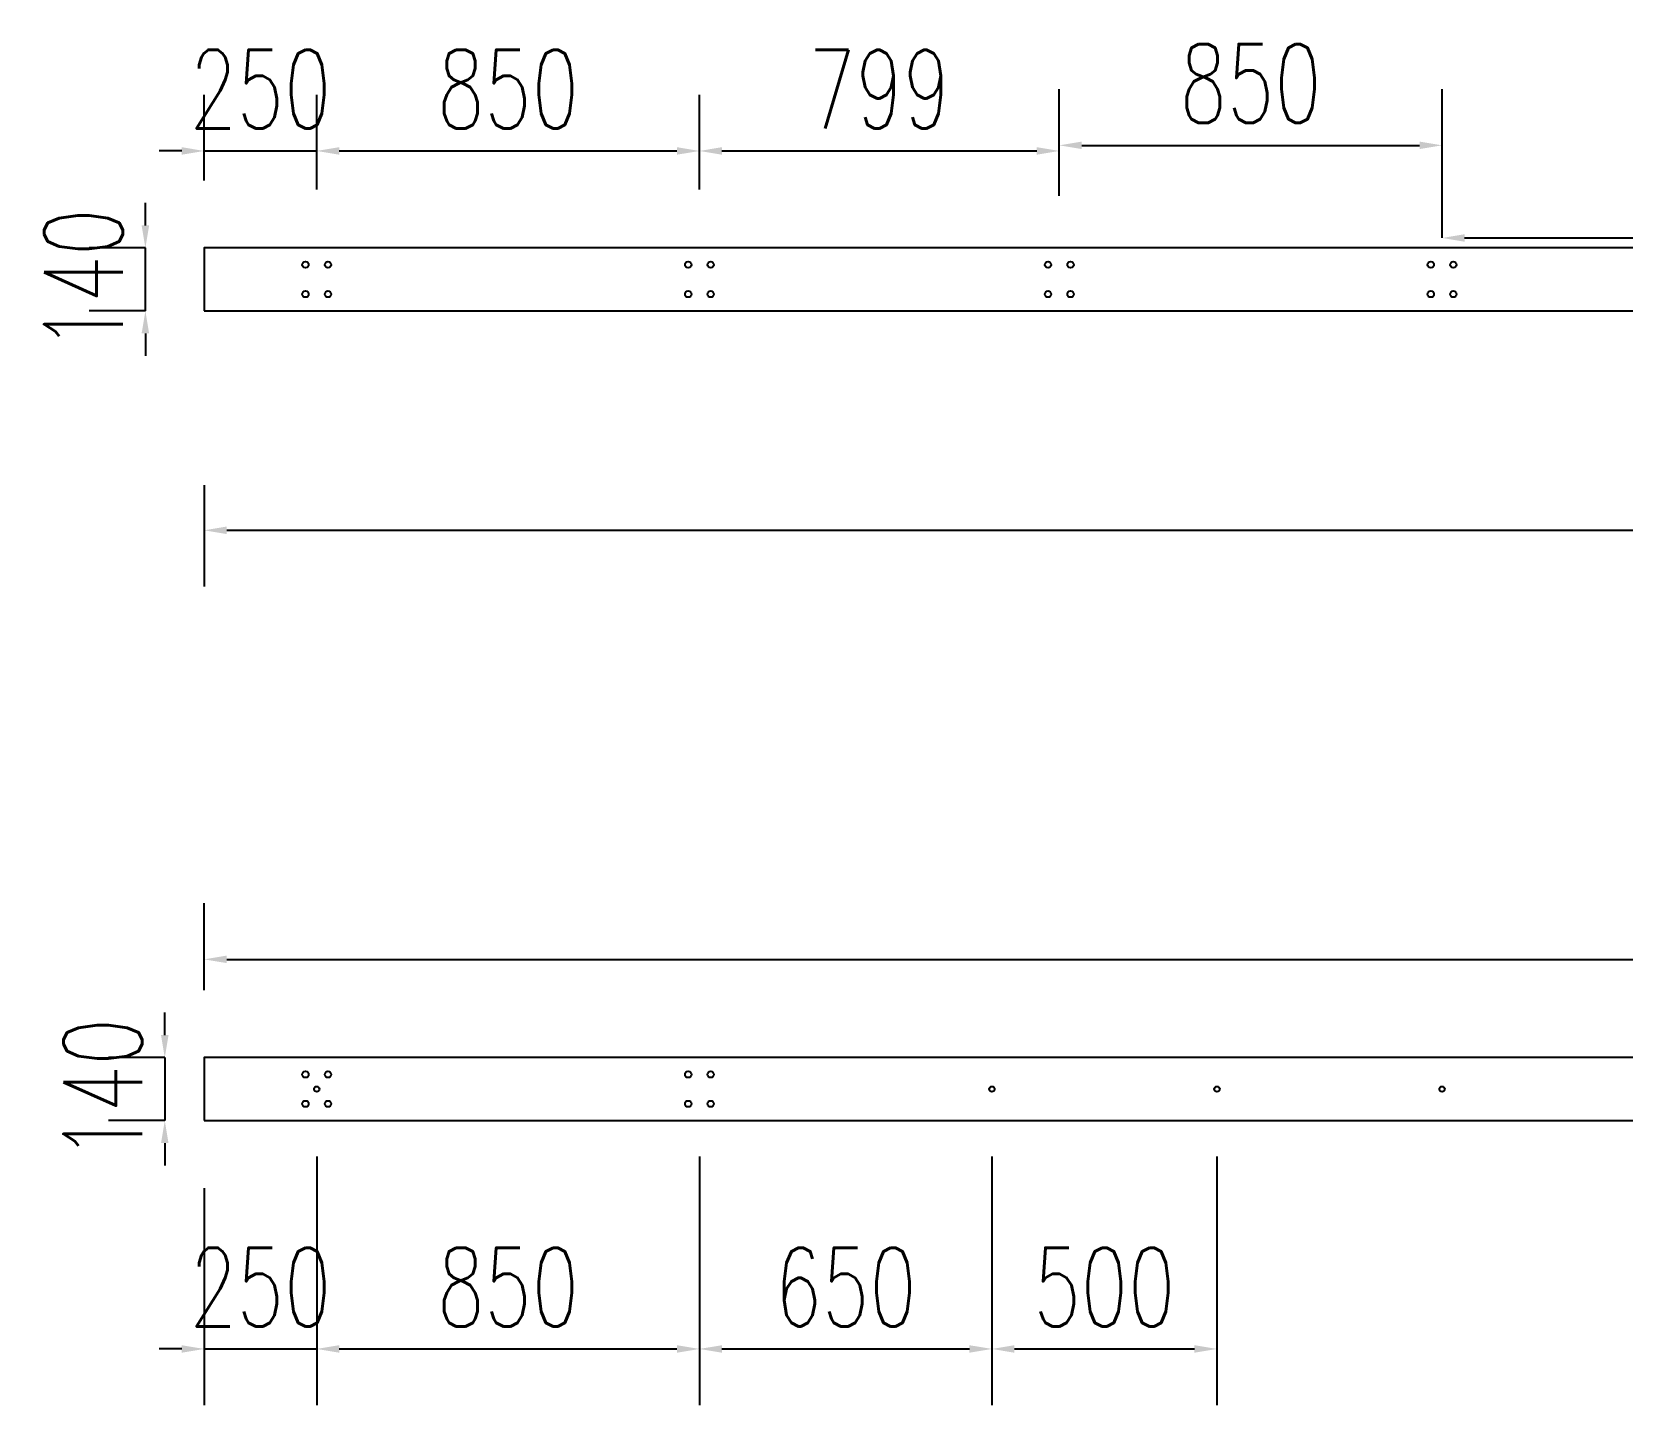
# Model space of a CAD drawing. Header units: millimetres. Extents: x -1546798 to -962116, y 1297493 to 1531173.
# Drawn here: x -1319923 to -1316390, y 1348037 to 1351090 of the extents above; entities that cross this region are included whole.
import ezdxf

# ---------------------------------------------------------------- set-up
doc = ezdxf.new("R2010")
doc.units = ezdxf.units.MM
doc.header["$LTSCALE"] = 10
doc.layers.get('DEFPOINTS').update_dxf_attribs({"linetype": 'CONTINUOUS'})
doc.layers.add('W-STEEL_FRAME钢架', color=3, linetype='CONTINUOUS')
doc.styles.add('STANDARD_T3', font='simplex.shx', dxfattribs={"width": 0.7, "bigfont": 'gbcbig.shx'})
doc.dimstyles.new('W&&50', dxfattribs={"dimtxt": 175, "dimasz": 50, "dimexe": 125, "dimexo": 150, "dimgap": 50, "dimtad": 1, "dimdec": 0, "dimzin": 0, "dimdsep": 46, "dimtxsty": 'STANDARD_T3', "dimcen": 0.09, "dimclrd": 1, "dimclre": 1, "dimclrt": 7, "dimazin": 2, "dimtfac": 1, "dimtdec": 0, "dimtix": 1, "dimtmove": 2, "dimatfit": 3, "dimfxl": 100, "dimtolj": 1, "dimtzin": 0, "dimarcsym": 0})

# ---------------------------------------------------------------- blocks, each defined once
blk = doc.blocks.new('*D143')
at = {"layer": 'DEFPOINTS', "color": 0, "transparency": 16777216}
for p in [(-1319290, 1350825), (-1319540, 1350609.5), (-1319290, 1350589.5)]:
    blk.add_point(p, dxfattribs=at)
at = {"layer": 'W-STEEL_FRAME钢架', "color": 1, "lineweight": -2, "transparency": 16777216}
for p, q in [((-1319540, 1350759.5), (-1319540, 1350950)), ((-1319290, 1350739.5), (-1319290, 1350950)), ((-1319590, 1350825), (-1319640, 1350825)), ((-1319540, 1350825), (-1319290, 1350825)), ((-1319240, 1350825), (-1319190, 1350825))]:
    blk.add_line(p, q, dxfattribs=at)
at = {"layer": 'W-STEEL_FRAME钢架', "color": 1, "transparency": 16777216}
for points in [[(-1319590, 1350833.4), (-1319590, 1350816.7), (-1319540, 1350825)], [(-1319240, 1350833.4), (-1319240, 1350816.7), (-1319290, 1350825)]]:
    blk.add_solid(points, dxfattribs=at)
at = {"layer": 'W-STEEL_FRAME钢架', "color": 7, "transparency": 16777216, "insert": (-1319415, 1350962.5), "char_height": 175, "attachment_point": 5, "style": 'STANDARD_T3'}
blk.add_mtext('\\A1;250', dxfattribs=at)
blk = doc.blocks.new('*D144')
at = {"layer": 'DEFPOINTS', "color": 0, "transparency": 16777216}
for p in [(-1318439.7, 1350825), (-1319290, 1350589.5), (-1318439.7, 1350589.5)]:
    blk.add_point(p, dxfattribs=at)
at = {"layer": 'W-STEEL_FRAME钢架', "color": 1, "lineweight": -2, "transparency": 16777216}
for p, q in [((-1319290, 1350739.5), (-1319290, 1350950)), ((-1318439.7, 1350739.5), (-1318439.7, 1350950)), ((-1319240, 1350825), (-1318489.7, 1350825))]:
    blk.add_line(p, q, dxfattribs=at)
at = {"layer": 'W-STEEL_FRAME钢架', "color": 1, "transparency": 16777216}
for points in [[(-1319240, 1350833.4), (-1319240, 1350816.7), (-1319290, 1350825)], [(-1318489.7, 1350833.4), (-1318489.7, 1350816.7), (-1318439.7, 1350825)]]:
    blk.add_solid(points, dxfattribs=at)
at = {"layer": 'W-STEEL_FRAME钢架', "color": 7, "transparency": 16777216, "insert": (-1318864.8, 1350962.5), "char_height": 175, "attachment_point": 5, "style": 'STANDARD_T3'}
blk.add_mtext('\\A1;850', dxfattribs=at)
blk = doc.blocks.new('*D145')
at = {"layer": 'DEFPOINTS', "color": 0, "transparency": 16777216}
for p in [(-1316790, 1350837.5), (-1317640.3, 1350589.5), (-1316790, 1350589.5)]:
    blk.add_point(p, dxfattribs=at)
at = {"layer": 'W-STEEL_FRAME钢架', "color": 1, "lineweight": -2, "transparency": 16777216}
for p, q in [((-1317640.3, 1350739.5), (-1317640.3, 1350962.5)), ((-1316790, 1350739.5), (-1316790, 1350962.5)), ((-1317590.3, 1350837.5), (-1316840, 1350837.5))]:
    blk.add_line(p, q, dxfattribs=at)
at = {"layer": 'W-STEEL_FRAME钢架', "color": 1, "transparency": 16777216}
for points in [[(-1317590.3, 1350845.9), (-1317590.3, 1350829.2), (-1317640.3, 1350837.5)], [(-1316840, 1350845.9), (-1316840, 1350829.2), (-1316790, 1350837.5)]]:
    blk.add_solid(points, dxfattribs=at)
at = {"layer": 'W-STEEL_FRAME钢架', "color": 7, "transparency": 16777216, "insert": (-1317215.2, 1350975), "char_height": 175, "attachment_point": 5, "style": 'STANDARD_T3'}
blk.add_mtext('\\A1;850', dxfattribs=at)
blk = doc.blocks.new('*D146')
at = {"layer": 'DEFPOINTS', "color": 0, "transparency": 16777216}
for p in [(-1311540, 1350631.6), (-1311540, 1350609.5), (-1316790, 1350589.5)]:
    blk.add_point(p, dxfattribs=at)
at = {"layer": 'W-STEEL_FRAME钢架', "color": 1, "lineweight": -2, "transparency": 16777216}
for p, q in [((-1316790, 1350631.6), (-1316790, 1350756.6)), ((-1311540, 1350631.6), (-1311540, 1350756.6)), ((-1316740, 1350631.6), (-1311590, 1350631.6))]:
    blk.add_line(p, q, dxfattribs=at)
at = {"layer": 'W-STEEL_FRAME钢架', "color": 1, "transparency": 16777216}
for points in [[(-1316740, 1350639.9), (-1316740, 1350623.3), (-1316790, 1350631.6)], [(-1311590, 1350639.9), (-1311590, 1350623.3), (-1311540, 1350631.6)]]:
    blk.add_solid(points, dxfattribs=at)
at = {"layer": 'W-STEEL_FRAME钢架', "color": 7, "transparency": 16777216, "insert": (-1314165, 1350769.1), "char_height": 175, "attachment_point": 5, "style": 'STANDARD_T3'}
blk.add_mtext('\\A1;5250', dxfattribs=at)
blk = doc.blocks.new('*D147')
at = {"layer": 'DEFPOINTS', "color": 0, "transparency": 16777216}
for p in [(-1319540, 1350469.5), (-1311540, 1350469.5), (-1311540, 1349981.9)]:
    blk.add_point(p, dxfattribs=at)
at = {"layer": 'W-STEEL_FRAME钢架', "color": 1, "lineweight": -2, "transparency": 16777216}
for p, q in [((-1319540, 1350081.9), (-1319540, 1349856.9)), ((-1311540, 1350081.9), (-1311540, 1349856.9)), ((-1319490, 1349981.9), (-1311590, 1349981.9))]:
    blk.add_line(p, q, dxfattribs=at)
at = {"layer": 'W-STEEL_FRAME钢架', "color": 1, "transparency": 16777216}
for points in [[(-1319490, 1349990.2), (-1319490, 1349973.5), (-1319540, 1349981.9)], [(-1311590, 1349990.2), (-1311590, 1349973.5), (-1311540, 1349981.9)]]:
    blk.add_solid(points, dxfattribs=at)
at = {"layer": 'W-STEEL_FRAME钢架', "color": 7, "transparency": 16777216, "insert": (-1315540, 1350119.4), "char_height": 175, "attachment_point": 5, "style": 'STANDARD_T3'}
blk.add_mtext('\\A1;8000', dxfattribs=at)
blk = doc.blocks.new('*D169')
at = {"layer": 'DEFPOINTS', "color": 0, "transparency": 16777216}
for p in [(-1319670.6, 1350609.5), (-1319540, 1350609.5), (-1319540, 1350469.5)]:
    blk.add_point(p, dxfattribs=at)
at = {"layer": 'W-STEEL_FRAME钢架', "color": 1, "lineweight": -2, "transparency": 16777216}
for p, q in [((-1319670.6, 1350659.5), (-1319670.6, 1350709.5)), ((-1319670.6, 1350609.5), (-1319795.6, 1350609.5)), ((-1319670.6, 1350469.5), (-1319670.6, 1350609.5)), ((-1319670.6, 1350469.5), (-1319795.6, 1350469.5)), ((-1319670.6, 1350419.5), (-1319670.6, 1350369.5))]:
    blk.add_line(p, q, dxfattribs=at)
at = {"layer": 'W-STEEL_FRAME钢架', "color": 1, "transparency": 16777216}
for points in [[(-1319679, 1350659.5), (-1319662.3, 1350659.5), (-1319670.6, 1350609.5)], [(-1319679, 1350419.5), (-1319662.3, 1350419.5), (-1319670.6, 1350469.5)]]:
    blk.add_solid(points, dxfattribs=at)
at = {"layer": 'W-STEEL_FRAME钢架', "color": 7, "transparency": 16777216, "insert": (-1319808.1, 1350539.5), "char_height": 175, "attachment_point": 5, "rotation": 90, "style": 'STANDARD_T3'}
blk.add_mtext('\\A1;140', dxfattribs=at)
blk = doc.blocks.new('*D170')
at = {"layer": 'DEFPOINTS', "color": 0, "transparency": 16777216}
for p in [(-1319540, 1348809.9), (-1319627.6, 1348669.9), (-1319540, 1348669.9)]:
    blk.add_point(p, dxfattribs=at)
at = {"layer": 'W-STEEL_FRAME钢架', "color": 1, "lineweight": -2, "transparency": 16777216}
for p, q in [((-1319627.6, 1348859.9), (-1319627.6, 1348909.9)), ((-1319627.6, 1348809.9), (-1319752.6, 1348809.9)), ((-1319627.6, 1348809.9), (-1319627.6, 1348669.9)), ((-1319627.6, 1348669.9), (-1319752.6, 1348669.9)), ((-1319627.6, 1348619.9), (-1319627.6, 1348569.9))]:
    blk.add_line(p, q, dxfattribs=at)
at = {"layer": 'W-STEEL_FRAME钢架', "color": 1, "transparency": 16777216}
for points in [[(-1319635.9, 1348859.9), (-1319619.2, 1348859.9), (-1319627.6, 1348809.9)], [(-1319635.9, 1348619.9), (-1319619.2, 1348619.9), (-1319627.6, 1348669.9)]]:
    blk.add_solid(points, dxfattribs=at)
at = {"layer": 'W-STEEL_FRAME钢架', "color": 7, "transparency": 16777216, "insert": (-1319765.1, 1348739.9), "char_height": 175, "attachment_point": 5, "rotation": 90, "style": 'STANDARD_T3'}
blk.add_mtext('\\A1;140', dxfattribs=at)
blk = doc.blocks.new('*D597')
at = {"layer": 'DEFPOINTS', "color": 0, "transparency": 16777216}
for p in [(-1319290, 1348739.9), (-1319540, 1348669.9), (-1319290, 1348162.4)]:
    blk.add_point(p, dxfattribs=at)
at = {"layer": 'W-STEEL_FRAME钢架', "color": 1, "lineweight": -2, "transparency": 16777216}
for p, q in [((-1319290, 1348589.9), (-1319290, 1348037.4)), ((-1319540, 1348519.9), (-1319540, 1348037.4)), ((-1319590, 1348162.4), (-1319640, 1348162.4)), ((-1319540, 1348162.4), (-1319290, 1348162.4)), ((-1319240, 1348162.4), (-1319190, 1348162.4))]:
    blk.add_line(p, q, dxfattribs=at)
at = {"layer": 'W-STEEL_FRAME钢架', "color": 1, "transparency": 16777216}
for points in [[(-1319590, 1348170.7), (-1319590, 1348154), (-1319540, 1348162.4)], [(-1319240, 1348170.7), (-1319240, 1348154), (-1319290, 1348162.4)]]:
    blk.add_solid(points, dxfattribs=at)
at = {"layer": 'W-STEEL_FRAME钢架', "color": 7, "transparency": 16777216, "insert": (-1319415, 1348299.9), "char_height": 175, "attachment_point": 5, "style": 'STANDARD_T3'}
blk.add_mtext('\\A1;250', dxfattribs=at)
blk = doc.blocks.new('*D598')
at = {"layer": 'DEFPOINTS', "color": 0, "transparency": 16777216}
for p in [(-1319290, 1348739.9), (-1318439.7, 1348739.9), (-1318439.7, 1348162.4)]:
    blk.add_point(p, dxfattribs=at)
at = {"layer": 'W-STEEL_FRAME钢架', "color": 1, "lineweight": -2, "transparency": 16777216}
for p, q in [((-1319290, 1348589.9), (-1319290, 1348037.4)), ((-1318439.7, 1348589.9), (-1318439.7, 1348037.4)), ((-1319240, 1348162.4), (-1318489.7, 1348162.4))]:
    blk.add_line(p, q, dxfattribs=at)
at = {"layer": 'W-STEEL_FRAME钢架', "color": 1, "transparency": 16777216}
for points in [[(-1319240, 1348170.7), (-1319240, 1348154), (-1319290, 1348162.4)], [(-1318489.7, 1348170.7), (-1318489.7, 1348154), (-1318439.7, 1348162.4)]]:
    blk.add_solid(points, dxfattribs=at)
at = {"layer": 'W-STEEL_FRAME钢架', "color": 7, "transparency": 16777216, "insert": (-1318864.8, 1348299.9), "char_height": 175, "attachment_point": 5, "style": 'STANDARD_T3'}
blk.add_mtext('\\A1;850', dxfattribs=at)
blk = doc.blocks.new('*D672')
at = {"layer": 'DEFPOINTS', "color": 0, "transparency": 16777216}
for p in [(-1317640.3, 1350825), (-1318439.7, 1350589.5), (-1317640.3, 1350539.5)]:
    blk.add_point(p, dxfattribs=at)
at = {"layer": 'W-STEEL_FRAME钢架', "color": 1, "lineweight": -2, "transparency": 16777216}
for p, q in [((-1318439.7, 1350739.5), (-1318439.7, 1350950)), ((-1317640.3, 1350725), (-1317640.3, 1350950)), ((-1318389.7, 1350825), (-1317690.3, 1350825))]:
    blk.add_line(p, q, dxfattribs=at)
at = {"layer": 'W-STEEL_FRAME钢架', "color": 1, "transparency": 16777216}
for points in [[(-1318389.7, 1350833.4), (-1318389.7, 1350816.7), (-1318439.7, 1350825)], [(-1317690.3, 1350833.4), (-1317690.3, 1350816.7), (-1317640.3, 1350825)]]:
    blk.add_solid(points, dxfattribs=at)
at = {"layer": 'W-STEEL_FRAME钢架', "color": 7, "transparency": 16777216, "insert": (-1318040, 1350962.5), "char_height": 175, "attachment_point": 5, "style": 'STANDARD_T3'}
blk.add_mtext('\\A1;799', dxfattribs=at)
blk = doc.blocks.new('*D676')
at = {"layer": 'DEFPOINTS', "color": 0, "transparency": 16777216}
for p in [(-1311540, 1349028.3), (-1319540, 1348809.9), (-1311540, 1348809.9)]:
    blk.add_point(p, dxfattribs=at)
at = {"layer": 'W-STEEL_FRAME钢架', "color": 1, "lineweight": -2, "transparency": 16777216}
for p, q in [((-1319540, 1348959.9), (-1319540, 1349153.3)), ((-1311540, 1348959.9), (-1311540, 1349153.3)), ((-1319490, 1349028.3), (-1311590, 1349028.3))]:
    blk.add_line(p, q, dxfattribs=at)
at = {"layer": 'W-STEEL_FRAME钢架', "color": 1, "transparency": 16777216}
for points in [[(-1319490, 1349036.6), (-1319490, 1349020), (-1319540, 1349028.3)], [(-1311590, 1349036.6), (-1311590, 1349020), (-1311540, 1349028.3)]]:
    blk.add_solid(points, dxfattribs=at)
at = {"layer": 'W-STEEL_FRAME钢架', "color": 7, "transparency": 16777216, "insert": (-1315540, 1349165.8), "char_height": 175, "attachment_point": 5, "style": 'STANDARD_T3'}
blk.add_mtext('\\A1;8000', dxfattribs=at)
blk = doc.blocks.new('*D783')
at = {"layer": 'DEFPOINTS', "color": 0, "transparency": 16777216}
for p in [(-1318439.7, 1348739.9), (-1317790, 1348739.9), (-1317790, 1348162.4)]:
    blk.add_point(p, dxfattribs=at)
at = {"layer": 'W-STEEL_FRAME钢架', "color": 1, "lineweight": -2, "transparency": 16777216}
for p, q in [((-1318439.7, 1348589.9), (-1318439.7, 1348037.4)), ((-1317790, 1348589.9), (-1317790, 1348037.4)), ((-1318389.7, 1348162.4), (-1317840, 1348162.4))]:
    blk.add_line(p, q, dxfattribs=at)
at = {"layer": 'W-STEEL_FRAME钢架', "color": 1, "transparency": 16777216}
for points in [[(-1318389.7, 1348170.7), (-1318389.7, 1348154), (-1318439.7, 1348162.4)], [(-1317840, 1348170.7), (-1317840, 1348154), (-1317790, 1348162.4)]]:
    blk.add_solid(points, dxfattribs=at)
at = {"layer": 'W-STEEL_FRAME钢架', "color": 7, "transparency": 16777216, "insert": (-1318114.8, 1348299.9), "char_height": 175, "attachment_point": 5, "style": 'STANDARD_T3'}
blk.add_mtext('\\A1;650', dxfattribs=at)
blk = doc.blocks.new('*D784')
at = {"layer": 'DEFPOINTS', "color": 0, "transparency": 16777216}
for p in [(-1317790, 1348739.9), (-1317290, 1348739.9), (-1317290, 1348162.4)]:
    blk.add_point(p, dxfattribs=at)
at = {"layer": 'W-STEEL_FRAME钢架', "color": 1, "lineweight": -2, "transparency": 16777216}
for p, q in [((-1317790, 1348589.9), (-1317790, 1348037.4)), ((-1317290, 1348589.9), (-1317290, 1348037.4)), ((-1317740, 1348162.4), (-1317340, 1348162.4))]:
    blk.add_line(p, q, dxfattribs=at)
at = {"layer": 'W-STEEL_FRAME钢架', "color": 1, "transparency": 16777216}
for points in [[(-1317740, 1348170.7), (-1317740, 1348154), (-1317790, 1348162.4)], [(-1317340, 1348170.7), (-1317340, 1348154), (-1317290, 1348162.4)]]:
    blk.add_solid(points, dxfattribs=at)
at = {"layer": 'W-STEEL_FRAME钢架', "color": 7, "transparency": 16777216, "insert": (-1317540, 1348299.9), "char_height": 175, "attachment_point": 5, "style": 'STANDARD_T3'}
blk.add_mtext('\\A1;500', dxfattribs=at)

msp = doc.modelspace()

# ---------------------------------------------------------------- linework, layer by layer
at = {"layer": 'W-STEEL_FRAME钢架'}
for points in [[(-1319540, 1350469.5), (-1311540, 1350469.5), (-1311540, 1350609.5), (-1319540, 1350609.5)], [(-1319540, 1348669.9), (-1311540, 1348669.9), (-1311540, 1348809.9), (-1319540, 1348809.9)]]:
    msp.add_lwpolyline(points, close=True, dxfattribs=at)
at = {"layer": 'W-STEEL_FRAME钢架', "color": 2}
for centre in [(-1319315, 1350572.2), (-1319265, 1350572.2), (-1318464.7, 1350572.2), (-1318414.7, 1350572.2), (-1317665.3, 1350572.2), (-1317615.3, 1350572.2), (-1316815, 1350572.2), (-1316765, 1350572.2), (-1319315, 1350506.8), (-1319265, 1350506.8), (-1318464.7, 1350506.8), (-1318414.7, 1350506.8), (-1317665.3, 1350506.8), (-1317615.3, 1350506.8), (-1316815, 1350506.8), (-1316765, 1350506.8), (-1319315, 1348772.5), (-1319265, 1348772.5), (-1318464.7, 1348772.5), (-1318414.7, 1348772.5), (-1319315, 1348707.2), (-1319265, 1348707.2), (-1318464.7, 1348707.2), (-1318414.7, 1348707.2)]:
    msp.add_circle(centre, 7, dxfattribs=at)
at = {"layer": 'W-STEEL_FRAME钢架'}
for centre in [(-1319290, 1348739.9), (-1317790, 1348739.9), (-1317290, 1348739.9), (-1316790, 1348739.9)]:
    msp.add_circle(centre, 6, dxfattribs=at)

# ---------------------------------------------------------------- dimensions: what is measured, and where the dimension line sits
for base, p1, p2, picture, middle in [((-1319290, 1350825), (-1319540, 1350609.5), (-1319290, 1350589.5), '*D143', (-1319415, 1350962.5)), ((-1318439.7, 1350825), (-1319290, 1350589.5), (-1318439.7, 1350589.5), '*D144', (-1318864.8, 1350962.5)), ((-1317640.3, 1350825), (-1318439.7, 1350589.5), (-1317640.3, 1350539.5), '*D672', (-1318040, 1350962.5)), ((-1316790, 1350837.5), (-1317640.3, 1350589.5), (-1316790, 1350589.5), '*D145', (-1317215.2, 1350975)), ((-1311540, 1350631.6), (-1316790, 1350589.5), (-1311540, 1350609.5), '*D146', (-1314165, 1350769.1)), ((-1311540, 1349981.9), (-1319540, 1350469.5), (-1311540, 1350469.5), '*D147', (-1315540, 1350119.4))]:
    dim = msp.add_linear_dim(base=base, p1=p1, p2=p2, dimstyle='W&&50', override={"dimfxlon": 1}, dxfattribs=at)
    dim.commit()
    dim.dimension.update_dxf_attribs({"geometry": picture, "text_midpoint": middle})
for base, p1, p2, picture, middle in [((-1319670.6, 1350609.5), (-1319540, 1350469.5), (-1319540, 1350609.5), '*D169', (-1319808.1, 1350539.5)), ((-1319627.6, 1348669.9), (-1319540, 1348809.9), (-1319540, 1348669.9), '*D170', (-1319765.1, 1348739.9))]:
    dim = msp.add_linear_dim(base=base, p1=p1, p2=p2, angle=90, dimstyle='W&&50', override={"dimfxlon": 1}, dxfattribs=at)
    dim.commit()
    dim.dimension.update_dxf_attribs({"geometry": picture, "text_midpoint": middle})
for base, p1, p2, picture, middle in [((-1311540, 1349028.3), (-1319540, 1348809.9), (-1311540, 1348809.9), '*D676', (-1315540, 1349165.8)), ((-1319290, 1348162.4), (-1319540, 1348669.9), (-1319290, 1348739.9), '*D597', (-1319415, 1348299.9)), ((-1318439.7, 1348162.4), (-1319290, 1348739.9), (-1318439.7, 1348739.9), '*D598', (-1318864.8, 1348299.9)), ((-1317790, 1348162.4), (-1318439.7, 1348739.9), (-1317790, 1348739.9), '*D783', (-1318114.8, 1348299.9)), ((-1317290, 1348162.4), (-1317790, 1348739.9), (-1317290, 1348739.9), '*D784', (-1317540, 1348299.9))]:
    dim = msp.add_linear_dim(base=base, p1=p1, p2=p2, dimstyle='W&&50', dxfattribs=at)
    dim.commit()
    dim.dimension.update_dxf_attribs({"geometry": picture, "text_midpoint": middle})

doc.saveas('drawing.dxf')
